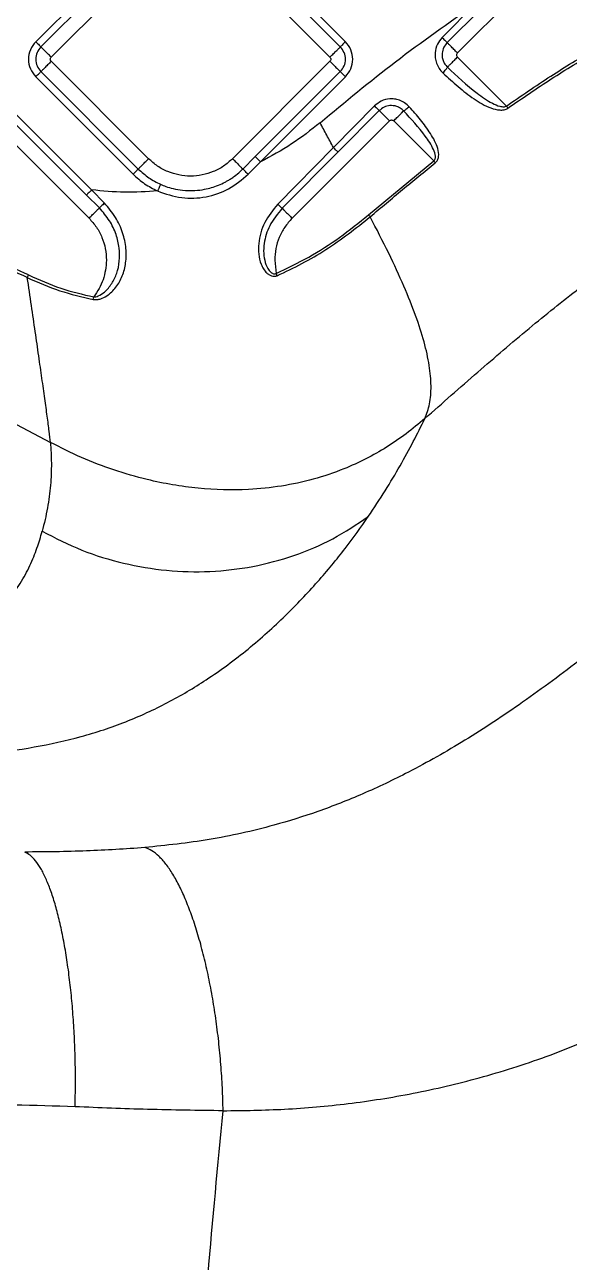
# Model space of a CAD drawing. Extents: x 939 to 1039, y 781 to 934.
# Drawn here: x 997.79 to 1001.47, y 830.37 to 838.75 of the extents above; entities that cross this region are included whole.
import ezdxf

# ---------------------------------------------------------------- set-up
doc = ezdxf.new("R2010")
doc.units = 0
doc.header["$MEASUREMENT"] = 0
doc.layers.add('1', color=4, linetype='Continuous')

# ---------------------------------------------------------------- blocks, each defined once
blk = doc.blocks.new('Envoy')
at = {"layer": '1', "color": 3, "linetype": 'Continuous', "lineweight": 25}
for p, q in [((59.8685, 40.1168), (59.2097, 39.4579)), ((61.3046, 39.4579), (60.6458, 40.1168)), ((59.9034, 40.0819), (59.2445, 39.4231)), ((61.2698, 39.4231), (60.6109, 40.0819)), ((62.7211, 40.0407), (62.0623, 39.3818)), ((59.3142, 39.3533), (59.9731, 40.0122)), ((60.5412, 40.0122), (61.2, 39.3533)), ((62.1828, 39.7115), (61.9587, 39.4852)), ((62.2177, 39.6767), (61.9926, 39.4515)), ((62.0623, 39.3536), (62.3933, 39.0226)), ((59.9731, 38.6662), (59.3142, 39.3251)), ((61.2, 39.3251), (60.5412, 38.6662)), ((59.2097, 39.2205), (59.8685, 38.5616)), ((59.2445, 39.2553), (59.9034, 38.5965)), ((60.6947, 38.6802), (61.2698, 39.2553)), ((60.7295, 38.6454), (61.3046, 39.2205)), ((59.5878, 38.4553), (59.0162, 39.0269)), ((61.5011, 39.0233), (61.2228, 38.7427)), ((59.5529, 38.4204), (58.9813, 38.9921)), ((61.5335, 38.9916), (61.2543, 38.7118)), ((58.9116, 38.9224), (59.5704, 38.2635)), ((60.9439, 38.2635), (61.6028, 38.9223)), ((61.631, 38.9223), (61.9016, 38.6518)), ((60.6109, 38.5965), (60.6947, 38.6802)), ((61.2228, 38.7427), (60.8462, 38.3582)), ((61.2543, 38.7118), (60.8766, 38.3308)), ((60.6461, 38.5608), (60.7295, 38.6454)), ((61.4611, 38.2866), (61.9016, 38.6518)), ((59.6746, 38.3662), (59.5878, 38.4553)), ((59.64, 38.3331), (59.5529, 38.4204)), ((60.8263, 37.9794), (60.8363, 37.89)), ((59.5984, 37.7138), (59.6018, 37.7308))]:
    blk.add_line(p, q, dxfattribs=at)
for points, knots in [([(61.1336, 38.9098), (61.3017, 39.0497), (61.6402, 39.3316), (62.0011, 39.5843), (62.1828, 39.7115)], [0, 0, 0, 0, 0.496388, 1, 1, 1, 1]), ([(62.3933, 39.0226), (62.4926, 39.0909), (62.6867, 39.2246), (62.9894, 39.4076), (63.2956, 39.5739), (63.5082, 39.6696), (63.6131, 39.7168)], [0, 0, 0, 0, 0.257222, 0.502699, 0.754542, 1, 1, 1, 1]), ([(62.4034, 39.0082), (62.5005, 39.075), (62.6941, 39.2084), (62.9951, 39.3905), (63.3024, 39.5577), (63.5144, 39.6531), (63.62, 39.7006)], [0, 0, 0, 0, 0.252116, 0.502857, 0.752139, 1, 1, 1, 1]), ([(59.2097, 39.4579), (59.196, 39.4406), (59.1685, 39.4058), (59.1565, 39.3392), (59.1685, 39.2726), (59.196, 39.2378), (59.2097, 39.2205)], [0, 0, 0, 0, 0.2500675, 0.4999822, 0.7499294, 1, 1, 1, 1]), ([(59.2097, 39.4579), (59.2138, 39.4538), (59.2221, 39.4455), (59.2329, 39.4347), (59.2412, 39.4264), (59.2434, 39.4242), (59.2445, 39.4231)], [0, 0, 0, 0, 0.250008, 0.499998, 0.750001, 1, 1, 1, 1]), ([(61.3046, 39.4579), (61.3005, 39.4538), (61.2922, 39.4455), (61.2814, 39.4347), (61.2731, 39.4264), (61.2709, 39.4242), (61.2698, 39.4231)], [0, 0, 0, 0, 0.250009, 0.499999, 0.749999, 1, 1, 1, 1]), ([(61.3046, 39.2205), (61.3183, 39.2378), (61.3458, 39.2726), (61.3578, 39.3392), (61.3458, 39.4058), (61.3183, 39.4406), (61.3046, 39.4579)], [0, 0, 0, 0, 0.2500686, 0.4999848, 0.7499296, 1, 1, 1, 1]), ([(61.9587, 39.4852), (61.9471, 39.4709), (61.9228, 39.4409), (61.9104, 39.3912), (61.9112, 39.3474), (61.9199, 39.3115), (61.9368, 39.2759), (61.9549, 39.2563), (61.964, 39.2464)], [0, 0, 0, 0, 0.205937, 0.431811, 0.559134, 0.698338, 0.847753, 1, 1, 1, 1]), ([(61.9926, 39.4515), (61.9844, 39.4415), (61.9673, 39.4205), (61.958, 39.3859), (61.9582, 39.3555), (61.964, 39.3305), (61.9755, 39.3058), (61.988, 39.2923), (61.9942, 39.2855)], [0, 0, 0, 0, 0.208033, 0.436252, 0.562334, 0.701022, 0.850079, 1, 1, 1, 1]), ([(61.9587, 39.4852), (61.9627, 39.4812), (61.9708, 39.4731), (61.9812, 39.4627), (61.9893, 39.4547), (61.9915, 39.4526), (61.9926, 39.4515)], [0, 0, 0, 0, 0.2500031, 0.4999954, 0.7500131, 1, 1, 1, 1]), ([(62.0623, 39.3818), (62.054, 39.3901), (62.0375, 39.4066), (62.016, 39.4282), (61.9994, 39.4448), (61.9949, 39.4493), (61.9926, 39.4515)], [0, 0, 0, 0, 0.249999, 0.499999, 0.749989, 1, 1, 1, 1]), ([(59.2445, 39.4231), (59.2349, 39.4108), (59.2155, 39.3863), (59.2069, 39.3392), (59.2155, 39.2921), (59.2349, 39.2676), (59.2445, 39.2553)], [0, 0, 0, 0, 0.24986, 0.499987, 0.750125, 1, 1, 1, 1]), ([(59.3142, 39.3533), (59.306, 39.3616), (59.2894, 39.3782), (59.2678, 39.3998), (59.2512, 39.4164), (59.2467, 39.4208), (59.2445, 39.4231)], [0, 0, 0, 0, 0.249997, 0.499995, 0.749989, 1, 1, 1, 1]), ([(59.3142, 39.3251), (59.3126, 39.3271), (59.3094, 39.3313), (59.3079, 39.3392), (59.3094, 39.3471), (59.3126, 39.3513), (59.3142, 39.3533)], [0, 0, 0, 0, 0.250218, 0.499992, 0.749767, 1, 1, 1, 1]), ([(61.2, 39.3533), (61.2083, 39.3616), (61.2249, 39.3782), (61.2465, 39.3998), (61.2631, 39.4164), (61.2676, 39.4208), (61.2698, 39.4231)], [0, 0, 0, 0, 0.249997, 0.499996, 0.749988, 1, 1, 1, 1]), ([(61.2, 39.3533), (61.2017, 39.3513), (61.2049, 39.3471), (61.2064, 39.3392), (61.2049, 39.3313), (61.2017, 39.3271), (61.2, 39.3251)], [0, 0, 0, 0, 0.250226, 0.500008, 0.74979, 1, 1, 1, 1]), ([(61.2698, 39.2553), (61.2794, 39.2676), (61.2988, 39.2921), (61.3074, 39.3392), (61.2988, 39.3863), (61.2794, 39.4108), (61.2698, 39.4231)], [0, 0, 0, 0, 0.249862, 0.499984, 0.750122, 1, 1, 1, 1]), ([(62.0623, 39.3536), (62.0546, 39.3459), (62.0394, 39.3306), (62.0189, 39.3102), (62.0025, 39.2938), (61.997, 39.2883), (61.9942, 39.2855)], [0, 0, 0, 0, 0.249994, 0.499997, 0.749988, 1, 1, 1, 1]), ([(62.0623, 39.3818), (62.0606, 39.3798), (62.0574, 39.3757), (62.056, 39.3677), (62.0574, 39.3598), (62.0606, 39.3556), (62.0623, 39.3536)], [0, 0, 0, 0, 0.249936, 0.499861, 0.749783, 1, 1, 1, 1]), ([(59.3142, 39.3251), (59.306, 39.3168), (59.2894, 39.3002), (59.2678, 39.2786), (59.2512, 39.262), (59.2467, 39.2575), (59.2445, 39.2553)], [0, 0, 0, 0, 0.249999, 0.499997, 0.74999, 1, 1, 1, 1]), ([(61.2, 39.3251), (61.2083, 39.3168), (61.2249, 39.3002), (61.2465, 39.2786), (61.2631, 39.262), (61.2676, 39.2575), (61.2698, 39.2553)], [0, 0, 0, 0, 0.25, 0.499998, 0.74999, 1, 1, 1, 1]), ([(61.964, 39.2464), (61.9677, 39.2504), (61.9751, 39.2586), (61.9845, 39.2701), (61.9915, 39.2798), (61.9933, 39.2836), (61.9942, 39.2855)], [0, 0, 0, 0, 0.2500019, 0.5000075, 0.750009, 1, 1, 1, 1]), ([(61.9942, 39.2855), (62.0593, 39.2245), (62.155, 39.1348), (62.2767, 39.05), (62.3394, 39.0219), (62.3697, 39.017), (62.3848, 39.0186), (62.3906, 39.0213), (62.3933, 39.0226)], [0, 0, 0, 0, 0.541554, 0.796097, 0.909361, 0.961559, 0.982097, 1, 1, 1, 1]), ([(59.2097, 39.2205), (59.2138, 39.2246), (59.2221, 39.2329), (59.2329, 39.2437), (59.2412, 39.252), (59.2434, 39.2542), (59.2445, 39.2553)], [0, 0, 0, 0, 0.250007, 0.500002, 0.75, 1, 1, 1, 1]), ([(61.3046, 39.2205), (61.3005, 39.2246), (61.2922, 39.2329), (61.2814, 39.2437), (61.2731, 39.252), (61.2709, 39.2542), (61.2698, 39.2553)], [0, 0, 0, 0, 0.250008, 0.500003, 0.749997, 1, 1, 1, 1]), ([(61.964, 39.2464), (61.998, 39.215), (62.0657, 39.1526), (62.1716, 39.0694), (62.2655, 39.0142), (62.337, 38.9944), (62.3724, 38.9957), (62.3912, 39.0008), (62.3994, 39.0057), (62.4034, 39.0082)], [0, 0, 0, 0, 0.261813, 0.521333, 0.773005, 0.891156, 0.946713, 0.973553, 1, 1, 1, 1]), ([(61.7365, 39.0172), (61.7263, 39.0269), (61.7069, 39.0454), (61.6717, 39.0622), (61.6372, 39.0707), (61.5951, 39.0717), (61.5457, 39.0598), (61.5158, 39.0353), (61.5011, 39.0233)], [0, 0, 0, 0, 0.160189, 0.307137, 0.440729, 0.56334, 0.786967, 1, 1, 1, 1]), ([(61.5011, 39.0233), (61.5049, 39.0196), (61.5125, 39.012), (61.5224, 39.0024), (61.5301, 38.9949), (61.5324, 38.9927), (61.5335, 38.9916)], [0, 0, 0, 0, 0.249998, 0.499993, 0.750003, 1, 1, 1, 1]), ([(61.6982, 38.9895), (61.6912, 38.9961), (61.6777, 39.0088), (61.6531, 39.0201), (61.6291, 39.0257), (61.5995, 39.0261), (61.5649, 39.0173), (61.5438, 39), (61.5335, 38.9916)], [0, 0, 0, 0, 0.157294, 0.303836, 0.437113, 0.558806, 0.785201, 1, 1, 1, 1]), ([(61.7365, 39.0172), (61.7326, 39.0138), (61.7248, 39.007), (61.7138, 38.9985), (61.7043, 38.9921), (61.7002, 38.9904), (61.6982, 38.9895)], [0, 0, 0, 0, 0.249991, 0.499987, 0.749984, 1, 1, 1, 1]), ([(61.9126, 38.6381), (61.9155, 38.6407), (61.9215, 38.6461), (61.9303, 38.6603), (61.9382, 38.6906), (61.927, 38.755), (61.8819, 38.8378), (61.8135, 38.9301), (61.7621, 38.9882), (61.7365, 39.0172)], [0, 0, 0, 0, 0.025821, 0.052288, 0.108258, 0.230408, 0.487061, 0.744468, 1, 1, 1, 1]), ([(62.4034, 39.0082), (62.4018, 39.0105), (62.3985, 39.0152), (62.395, 39.0201), (62.3933, 39.0226)], [0, 0, 0, 0, 0.5, 1, 1, 1, 1]), ([(61.6028, 38.9223), (61.5947, 38.9304), (61.5786, 38.9465), (61.5573, 38.9678), (61.5407, 38.9844), (61.5359, 38.9892), (61.5335, 38.9916)], [0, 0, 0, 0, 0.249997, 0.499998, 0.749998, 1, 1, 1, 1]), ([(61.631, 38.9223), (61.6384, 38.9297), (61.6532, 38.9445), (61.6731, 38.9644), (61.6894, 38.9807), (61.6953, 38.9866), (61.6982, 38.9895)], [0, 0, 0, 0, 0.2499971, 0.4999986, 0.7500019, 1, 1, 1, 1]), ([(61.9016, 38.6518), (61.9036, 38.6535), (61.9076, 38.657), (61.9114, 38.6646), (61.9133, 38.6735), (61.9133, 38.6957), (61.894, 38.7479), (61.8242, 38.8521), (61.749, 38.9342), (61.6982, 38.9895)], [0, 0, 0, 0, 0.018642, 0.038005, 0.059679, 0.084825, 0.198872, 0.459617, 1, 1, 1, 1]), ([(61.1336, 38.9098), (61.0705, 38.8598), (60.9438, 38.7594), (60.8011, 38.6835), (60.7295, 38.6454)], [0, 0, 0, 0, 0.4982621, 1, 1, 1, 1]), ([(61.2228, 38.7427), (61.208, 38.7703), (61.1782, 38.8259), (61.1485, 38.8818), (61.1336, 38.9098)], [0, 0, 0, 0, 0.49737, 1, 1, 1, 1]), ([(61.6028, 38.9223), (61.6048, 38.924), (61.609, 38.9273), (61.6169, 38.9287), (61.6249, 38.9273), (61.629, 38.924), (61.631, 38.9223)], [0, 0, 0, 0, 0.250228, 0.50013, 0.750054, 1, 1, 1, 1]), ([(60.7295, 38.6454), (60.7254, 38.6495), (60.7171, 38.6578), (60.7063, 38.6686), (60.698, 38.6769), (60.6958, 38.6791), (60.6947, 38.6802)], [0, 0, 0, 0, 0.250008, 0.500004, 0.749999, 1, 1, 1, 1]), ([(61.2543, 38.7118), (61.2531, 38.7129), (61.2508, 38.7151), (61.2433, 38.7224), (61.2338, 38.7318), (61.2265, 38.7391), (61.2228, 38.7427)], [0, 0, 0, 0, 0.250003, 0.500003, 0.750001, 1, 1, 1, 1]), ([(61.8417, 36.9082), (61.9608, 37.0133), (62.1938, 37.2189), (62.54, 37.5153), (62.8791, 37.788), (63.2133, 38.0329), (63.5445, 38.2474), (63.8749, 38.4293), (64.2063, 38.5813), (64.4328, 38.6575), (64.545, 38.6952)], [0, 0, 0, 0, 0.1458137, 0.2853976, 0.4185861, 0.545301, 0.6657801, 0.7807142, 0.891405, 1, 1, 1, 1]), ([(59.8685, 38.5616), (59.8726, 38.5658), (59.8809, 38.5741), (59.8917, 38.5849), (59.9, 38.5932), (59.9023, 38.5954), (59.9034, 38.5965)], [0, 0, 0, 0, 0.250003, 0.499999, 0.750002, 1, 1, 1, 1]), ([(59.9034, 38.5965), (59.9056, 38.5987), (59.91, 38.6031), (59.9266, 38.6197), (59.9483, 38.6414), (59.9648, 38.6579), (59.9731, 38.6662)], [0, 0, 0, 0, 0.25001, 0.500004, 0.749996, 1, 1, 1, 1]), ([(59.9034, 38.5965), (59.9261, 38.5758), (59.9717, 38.5343), (60.0268, 38.5067), (60.0543, 38.4929)], [0, 0, 0, 0, 0.499999, 1, 1, 1, 1]), ([(60.5412, 38.6662), (60.5216, 38.6487), (60.4823, 38.6136), (60.4117, 38.5769), (60.3361, 38.5537), (60.2571, 38.546), (60.1782, 38.5537), (60.1026, 38.5769), (60.032, 38.6136), (59.9927, 38.6487), (59.9731, 38.6662)], [0, 0, 0, 0, 0.125, 0.249999, 0.375, 0.500001, 0.625, 0.750001, 0.875, 1, 1, 1, 1]), ([(60.0543, 38.4929), (60.0661, 38.488), (60.0937, 38.4765), (60.143, 38.4621), (60.2088, 38.4505), (60.2805, 38.4488), (60.3462, 38.4571), (60.399, 38.4699), (60.4457, 38.4862), (60.4825, 38.5033), (60.5107, 38.519), (60.5319, 38.532), (60.5599, 38.5515), (60.5868, 38.5732), (60.6048, 38.5906), (60.6109, 38.5965)], [0, 0, 0, 0, 0.063684, 0.148918, 0.255679, 0.396151, 0.504948, 0.584993, 0.667031, 0.751072, 0.787106, 0.828384, 0.874906, 0.957494, 1, 1, 1, 1]), ([(60.5412, 38.6662), (60.5495, 38.658), (60.566, 38.6414), (60.5876, 38.6198), (60.6042, 38.6032), (60.6087, 38.5988), (60.6109, 38.5965)], [0, 0, 0, 0, 0.249998, 0.500003, 0.749995, 1, 1, 1, 1]), ([(60.6461, 38.5608), (60.6419, 38.565), (60.6336, 38.5734), (60.6226, 38.5845), (60.6142, 38.593), (60.612, 38.5954), (60.6109, 38.5965)], [0, 0, 0, 0, 0.2499996, 0.5000027, 0.7500001, 1, 1, 1, 1]), ([(61.4726, 38.2732), (61.5451, 38.335), (61.6902, 38.4585), (61.8385, 38.5782), (61.9126, 38.6381)], [0, 0, 0, 0, 0.500099, 1, 1, 1, 1]), ([(61.9126, 38.6381), (61.9108, 38.6403), (61.9072, 38.6448), (61.9034, 38.6495), (61.9016, 38.6518)], [0, 0, 0, 0, 0.500007, 1, 1, 1, 1]), ([(59.8685, 38.5616), (59.8935, 38.5388), (59.9435, 38.4933), (60.0041, 38.463), (60.0343, 38.4478)], [0, 0, 0, 0, 0.500001, 1, 1, 1, 1]), ([(60.0343, 38.4478), (60.088, 38.4291), (60.1938, 38.3921), (60.3621, 38.4016), (60.5204, 38.4541), (60.604, 38.5251), (60.6461, 38.5608)], [0, 0, 0, 0, 0.256039, 0.505259, 0.751075, 1, 1, 1, 1]), ([(59.5878, 38.4553), (59.5837, 38.4512), (59.5754, 38.4429), (59.5646, 38.432), (59.5563, 38.4237), (59.554, 38.4215), (59.5529, 38.4204)], [0, 0, 0, 0, 0.2500033, 0.4999999, 0.7499998, 1, 1, 1, 1]), ([(60.0343, 38.4478), (59.9598, 38.4428), (59.8108, 38.4328), (59.6621, 38.4478), (59.5878, 38.4553)], [0, 0, 0, 0, 0.5000112, 1, 1, 1, 1]), ([(60.0543, 38.4929), (60.0537, 38.4915), (60.0524, 38.4886), (60.0477, 38.4779), (60.0415, 38.4639), (60.0367, 38.4532), (60.0343, 38.4478)], [0, 0, 0, 0, 0.2500255, 0.5000172, 0.7500018, 1, 1, 1, 1]), ([(59.5984, 37.7138), (59.6075, 37.7131), (59.6249, 37.7118), (59.6564, 37.72), (59.7032, 37.7433), (59.7562, 37.795), (59.7991, 37.8726), (59.822, 37.9627), (59.8234, 38.0625), (59.8006, 38.1678), (59.753, 38.2742), (59.7012, 38.335), (59.6746, 38.3662)], [0, 0, 0, 0, 0.033361, 0.063392, 0.119656, 0.227983, 0.337816, 0.452741, 0.575415, 0.707649, 0.849893, 1, 1, 1, 1]), ([(59.6746, 38.3662), (59.6706, 38.3622), (59.6625, 38.3542), (59.6519, 38.344), (59.6436, 38.3362), (59.6412, 38.3342), (59.64, 38.3331)], [0, 0, 0, 0, 0.249998, 0.500003, 0.75001, 1, 1, 1, 1]), ([(60.8462, 38.3582), (60.814, 38.3186), (60.766, 38.2592), (60.7304, 38.1651), (60.7157, 38.093), (60.7153, 38.0207), (60.7285, 37.9625), (60.7494, 37.9203), (60.7678, 37.8967), (60.7868, 37.8815), (60.8037, 37.8728), (60.8201, 37.8698), (60.8336, 37.8713), (60.8399, 37.8737), (60.8431, 37.8749)], [0, 0, 0, 0, 0.253037, 0.378361, 0.502092, 0.624363, 0.745851, 0.806938, 0.86876, 0.900376, 0.932774, 0.966194, 0.98318, 1, 1, 1, 1]), ([(60.8462, 38.3582), (60.8495, 38.3551), (60.8562, 38.3487), (60.865, 38.3406), (60.8723, 38.3341), (60.8752, 38.3319), (60.8766, 38.3308)], [0, 0, 0, 0, 0.249997, 0.499998, 0.749985, 1, 1, 1, 1]), ([(59.1526, 37.8618), (59.0018, 37.9327), (58.6996, 38.0747), (58.3901, 38.2002), (58.2351, 38.2631)], [0, 0, 0, 0, 0.499044, 1, 1, 1, 1]), ([(59.1612, 37.8795), (59.0098, 37.9506), (58.7072, 38.0929), (58.3972, 38.2185), (58.2423, 38.2814)], [0, 0, 0, 0, 0.499997, 1, 1, 1, 1]), ([(59.5704, 38.2635), (59.5786, 38.2718), (59.5951, 38.2882), (59.6166, 38.3098), (59.6332, 38.3263), (59.6377, 38.3309), (59.64, 38.3331)], [0, 0, 0, 0, 0.25, 0.499998, 0.750002, 1, 1, 1, 1]), ([(59.5704, 38.2635), (59.5879, 38.2439), (59.623, 38.2046), (59.6596, 38.1341), (59.6836, 38.0584), (59.6866, 38.0058), (59.6881, 37.9795)], [0, 0, 0, 0, 0.25, 0.5, 0.75, 1, 1, 1, 1]), ([(59.6018, 37.7308), (59.6065, 37.7311), (59.6173, 37.7319), (59.6428, 37.7414), (59.683, 37.7683), (59.7269, 37.8204), (59.761, 37.892), (59.7784, 37.974), (59.7773, 38.0636), (59.7551, 38.1573), (59.7113, 38.2515), (59.6642, 38.3054), (59.64, 38.3331)], [0, 0, 0, 0, 0.019639, 0.044567, 0.112956, 0.220879, 0.329112, 0.446193, 0.571841, 0.702905, 0.847057, 1, 1, 1, 1]), ([(60.8766, 38.3308), (60.8455, 38.2928), (60.7877, 38.2222), (60.7541, 38.1117), (60.7495, 38.027), (60.7596, 37.9642), (60.7785, 37.9213), (60.7985, 37.899), (60.8085, 37.8917), (60.8172, 37.8879), (60.8241, 37.8868), (60.8306, 37.8874), (60.8344, 37.8891), (60.8363, 37.89)], [0, 0, 0, 0, 0.280361, 0.5200962, 0.6513716, 0.7721241, 0.8906168, 0.9207684, 0.947881, 0.9628255, 0.9759574, 0.9880528, 1, 1, 1, 1]), ([(60.9439, 38.2635), (60.9264, 38.2439), (60.8913, 38.2046), (60.8548, 38.134), (60.8307, 38.0583), (60.8278, 38.0057), (60.8263, 37.9794)], [0, 0, 0, 0, 0.250001, 0.500001, 0.75, 1, 1, 1, 1]), ([(60.8363, 37.89), (60.9103, 37.9256), (61.0586, 37.997), (61.268, 38.1304), (61.3966, 38.2345), (61.4611, 38.2866)], [0, 0, 0, 0, 0.331565, 0.664774, 1, 1, 1, 1]), ([(60.8431, 37.8749), (60.8992, 37.9013), (61.0117, 37.9543), (61.2273, 38.08), (61.3744, 38.1959), (61.4726, 38.2733)], [0, 0, 0, 0, 0.249171, 0.499136, 1, 1, 1, 1]), ([(60.8766, 38.3308), (60.8796, 38.3279), (60.8854, 38.322), (60.9017, 38.3057), (60.9217, 38.2858), (60.9365, 38.2709), (60.9439, 38.2635)], [0, 0, 0, 0, 0.249997, 0.500002, 0.749998, 1, 1, 1, 1]), ([(61.4726, 38.2732), (61.4707, 38.2754), (61.467, 38.2798), (61.4631, 38.2844), (61.4611, 38.2866)], [0, 0, 0, 0, 0.500031, 1, 1, 1, 1]), ([(61.8417, 36.9083), (61.8539, 36.94), (61.8779, 37.0031), (61.8869, 37.1255), (61.8749, 37.2654), (61.8399, 37.425), (61.7823, 37.6041), (61.7014, 37.8046), (61.5984, 38.0274), (61.5152, 38.19), (61.4726, 38.2732)], [0, 0, 0, 0, 0.122005, 0.242274, 0.362132, 0.482782, 0.60545, 0.731479, 0.862428, 1, 1, 1, 1]), ([(59.6881, 37.9795), (59.6842, 37.9344), (59.6764, 37.8442), (59.6267, 37.7686), (59.6018, 37.7308)], [0, 0, 0, 0, 0.5, 1, 1, 1, 1]), ([(59.1526, 37.8618), (59.154, 37.8646), (59.1568, 37.8703), (59.1597, 37.8764), (59.1612, 37.8795)], [0, 0, 0, 0, 0.499996, 1, 1, 1, 1]), ([(59.3089, 36.7472), (59.3065, 36.7708), (59.3016, 36.8169), (59.2879, 36.9205), (59.2713, 37.041), (59.252, 37.1786), (59.2304, 37.3304), (59.2066, 37.4956), (59.1809, 37.6727), (59.1621, 37.7983), (59.1526, 37.8618)], [0, 0, 0, 0, 0.130691, 0.256565, 0.379791, 0.501939, 0.624162, 0.747378, 0.8724, 1, 1, 1, 1]), ([(59.1526, 37.8618), (59.2251, 37.83), (59.3692, 37.7668), (59.5224, 37.7314), (59.5984, 37.7138)], [0, 0, 0, 0, 0.503499, 1, 1, 1, 1]), ([(59.1612, 37.8795), (59.233, 37.8475), (59.3752, 37.784), (59.5268, 37.7484), (59.6018, 37.7308)], [0, 0, 0, 0, 0.505, 1, 1, 1, 1]), ([(60.8431, 37.8749), (60.842, 37.8773), (60.8398, 37.8823), (60.8375, 37.8874), (60.8363, 37.89)], [0, 0, 0, 0, 0.499976, 1, 1, 1, 1]), ([(58.1138, 37.3163), (58.3081, 37.2333), (58.7142, 37.0599), (59.1051, 36.8544), (59.3089, 36.7472)], [0, 0, 0, 0, 0.478481, 1, 1, 1, 1]), ([(61.8417, 36.9083), (61.8002, 36.8733), (61.7175, 36.8037), (61.5834, 36.7127), (61.4428, 36.633), (61.2778, 36.5579), (61.0873, 36.4937), (60.8713, 36.4475), (60.6113, 36.4208), (60.3068, 36.4289), (60.0012, 36.4809), (59.738, 36.5572), (59.5181, 36.6406), (59.3785, 36.7118), (59.3089, 36.7472)], [0, 0, 0, 0, 0.058951, 0.117472, 0.176648, 0.236976, 0.318907, 0.401959, 0.486352, 0.614187, 0.74369, 0.829746, 0.915133, 1, 1, 1, 1]), ([(61.4594, 36.2448), (61.4982, 36.3035), (61.5758, 36.4208), (61.6757, 36.5897), (61.7655, 36.7532), (61.8163, 36.8566), (61.8417, 36.9083)], [0, 0, 0, 0, 0.25048, 0.500672, 0.750547, 1, 1, 1, 1]), ([(59.3089, 36.7472), (59.312, 36.7004), (59.3181, 36.6068), (59.3112, 36.4579), (59.2925, 36.3044), (59.2666, 36.1984), (59.2536, 36.1455)], [0, 0, 0, 0, 0.250273, 0.500824, 0.750972, 1, 1, 1, 1]), ([(58.8159, 34.6375), (58.8332, 34.6388), (58.9665, 34.6492), (59.2014, 34.6826), (59.5205, 34.7518), (59.8219, 34.8526), (60.1053, 34.9828), (60.3841, 35.1483), (60.6522, 35.3473), (60.9026, 35.573), (61.12, 35.803), (61.3081, 36.0301), (61.409, 36.1733), (61.4594, 36.2448)], [0, 0, 0, 0, 0.013065, 0.100998, 0.188938, 0.278017, 0.367297, 0.457534, 0.566063, 0.675527, 0.784512, 0.892457, 1, 1, 1, 1]), ([(59.2536, 36.1455), (59.3419, 36.1006), (59.5185, 36.0109), (59.8031, 35.9241), (60.0948, 35.8748), (60.3889, 35.8675), (60.679, 35.9011), (60.9584, 35.9761), (61.2234, 36.0876), (61.3807, 36.1924), (61.4594, 36.2448)], [0, 0, 0, 0, 0.125002, 0.250002, 0.375001, 0.5, 0.625, 0.749998, 0.874998, 1, 1, 1, 1]), ([(57.7561, 35.2887), (57.8333, 35.296), (57.9886, 35.3109), (58.2074, 35.3395), (58.413, 35.3762), (58.5991, 35.4243), (58.7611, 35.4867), (58.9035, 35.5689), (59.0194, 35.6719), (59.108, 35.791), (59.1719, 35.9122), (59.2198, 36.0308), (59.2424, 36.1077), (59.2536, 36.1455)], [0, 0, 0, 0, 0.084465, 0.169961, 0.255297, 0.341472, 0.427393, 0.513574, 0.615904, 0.71693, 0.814743, 0.908798, 1, 1, 1, 1]), ([(63.7505, 35.9634), (63.6064, 35.8462), (63.3253, 35.6175), (62.9132, 35.2871), (62.5123, 34.99), (62.1214, 34.7314), (61.7595, 34.5258), (61.4269, 34.3674), (61.123, 34.2478), (60.7775, 34.14), (60.3882, 34.0526), (60.0929, 34.021), (59.9474, 34.0054)], [0, 0, 0, 0, 0.124837, 0.243589, 0.356208, 0.462762, 0.563286, 0.642758, 0.718802, 0.791945, 0.897513, 1, 1, 1, 1]), ([(59.9474, 34.0054), (59.8166, 33.9966), (59.5488, 33.9787), (59.2753, 33.9765), (59.1354, 33.9754)], [0, 0, 0, 0, 0.488447, 1, 1, 1, 1]), ([(60.4773, 32.2251), (60.4759, 32.2768), (60.4732, 32.3804), (60.4628, 32.538), (60.4479, 32.6951), (60.4282, 32.8503), (60.4041, 33.0018), (60.3757, 33.1479), (60.3434, 33.287), (60.3076, 33.4175), (60.2687, 33.5381), (60.227, 33.6474), (60.1831, 33.7442), (60.1374, 33.8274), (60.0905, 33.8961), (60.0428, 33.9492), (59.9948, 33.9877), (59.9632, 33.9995), (59.9474, 34.0054)], [0, 0, 0, 0, 0.062506, 0.125015, 0.187518, 0.250015, 0.31251, 0.375005, 0.437502, 0.5, 0.562498, 0.624995, 0.68749, 0.749985, 0.812482, 0.874985, 0.937494, 1, 1, 1, 1]), ([(59.4759, 32.2521), (59.4769, 32.3027), (59.4791, 32.4039), (59.4776, 32.5572), (59.4725, 32.7095), (59.4637, 32.8595), (59.4512, 33.0056), (59.4353, 33.1462), (59.416, 33.2799), (59.3937, 33.4053), (59.3684, 33.5212), (59.3405, 33.6263), (59.3102, 33.7195), (59.2779, 33.7998), (59.244, 33.8665), (59.2086, 33.9185), (59.1723, 33.9567), (59.1477, 33.9692), (59.1354, 33.9754)], [0, 0, 0, 0, 0.062505, 0.125012, 0.187515, 0.250013, 0.312508, 0.375004, 0.437502, 0.5, 0.562499, 0.624996, 0.687492, 0.749988, 0.812486, 0.874988, 0.937495, 1, 1, 1, 1]), ([(60.4773, 32.2251), (60.616, 32.227), (60.899, 32.2311), (61.3279, 32.2697), (61.7679, 32.3384), (62.2151, 32.4441), (62.6665, 32.5857), (62.9624, 32.7102), (63.1119, 32.7731)], [0, 0, 0, 0, 0.153031, 0.312278, 0.477245, 0.647336, 0.821868, 1, 1, 1, 1]), ([(59.4759, 32.2521), (59.2021, 32.2604), (58.6538, 32.277), (57.8185, 32.2828), (56.9762, 32.2767), (56.1286, 32.2595), (55.2784, 32.234), (54.4285, 32.2027), (53.5814, 32.1682), (52.7397, 32.1331), (51.9055, 32.0998), (51.0809, 32.0709), (50.2674, 32.0476), (49.7365, 32.0396), (49.4718, 32.0357)], [0, 0, 0, 0, 0.083224, 0.166694, 0.250364, 0.334166, 0.418021, 0.501836, 0.585494, 0.668908, 0.752064, 0.834982, 0.917713, 1, 1, 1, 1]), ([(60.4773, 32.2251), (60.3072, 32.2274), (59.9756, 32.2318), (59.6396, 32.2455), (59.4759, 32.2521)], [0, 0, 0, 0, 0.512791, 1, 1, 1, 1]), ([(60.286, 29.9986), (60.3145, 30.3713), (60.3715, 31.1159), (60.442, 31.8557), (60.4773, 32.2251)], [0, 0, 0, 0, 0.500616, 1, 1, 1, 1]), ([(64.1198, 31.5053), (63.7034, 31.3301), (62.8705, 30.9797), (61.5901, 30.4804), (60.7207, 30.1592), (60.286, 29.9986)], [0, 0, 0, 0, 0.333302, 0.666613, 1, 1, 1, 1])]:
    blk.add_open_spline(points, degree=3, knots=knots, dxfattribs=at)

msp = doc.modelspace()

# ---------------------------------------------------------------- block references
at = {"layer": '1'}
msp.add_blockref('Envoy', (938.6538, 799.1744), dxfattribs=at)

doc.saveas('drawing.dxf')
